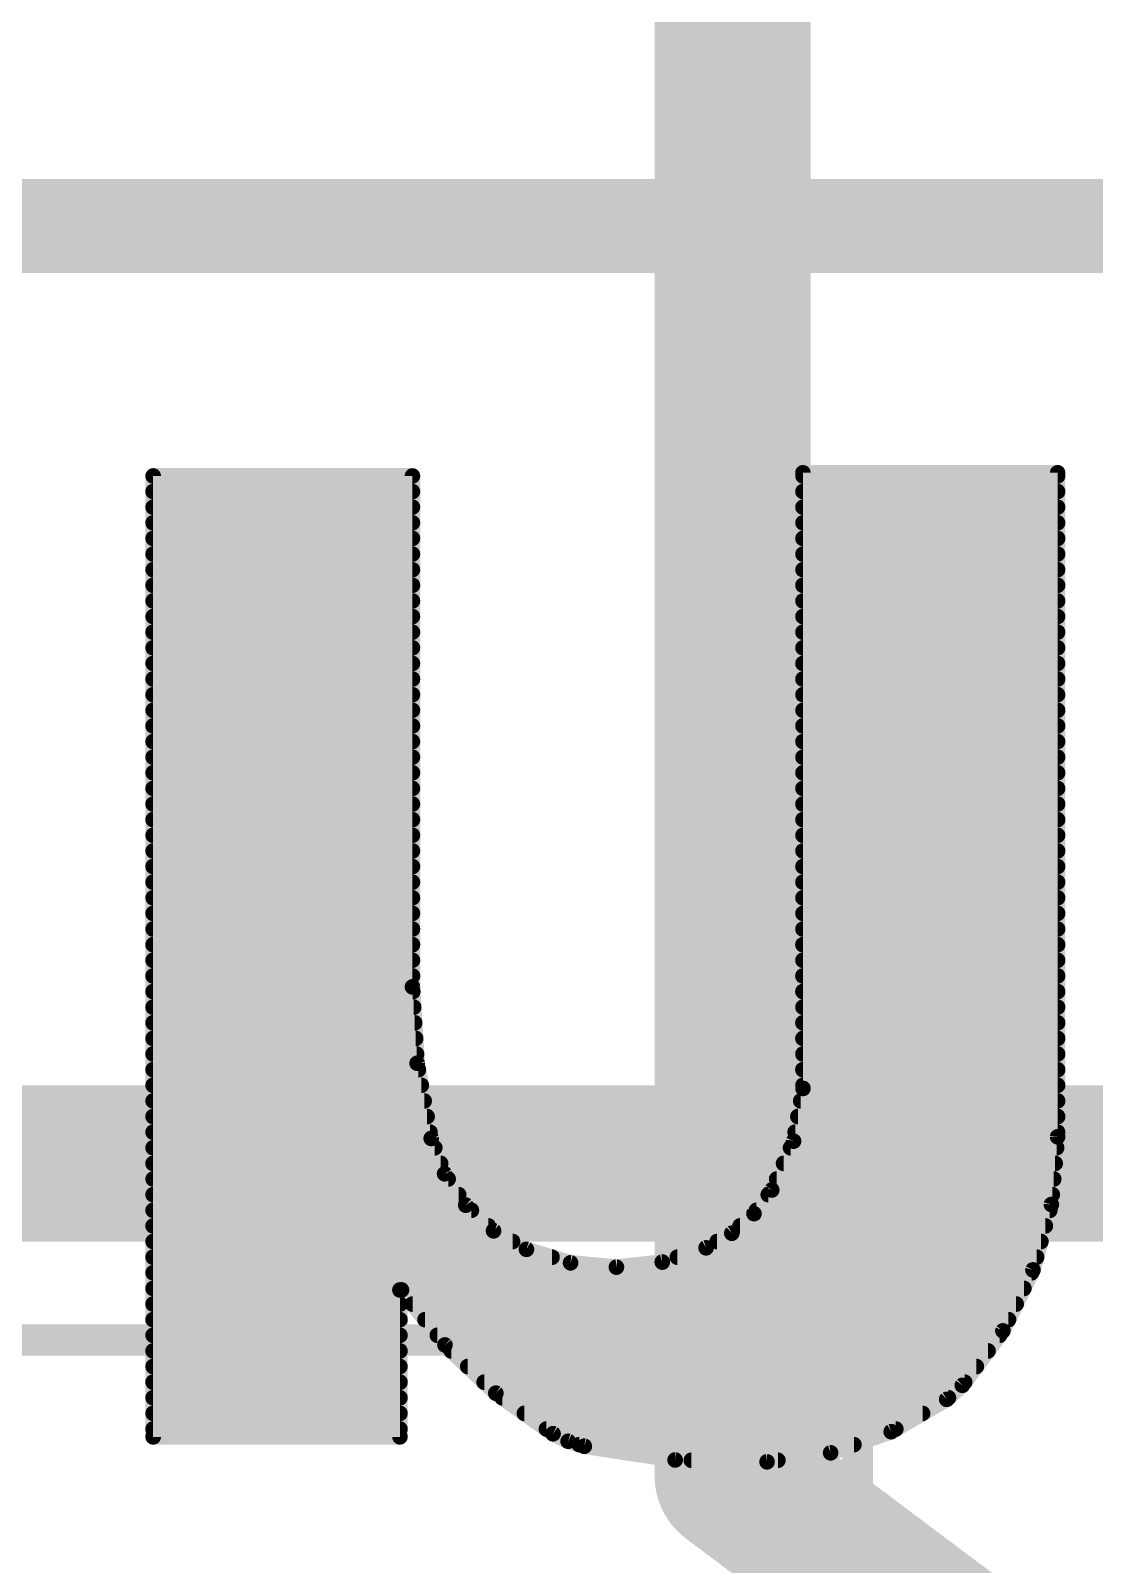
# Model space of a CAD drawing. Extents: x -29 to 78, y -15 to 21.
# Drawn here: x 9.019 to 10.748, y 6.968 to 9.461 of the extents above; entities that cross this region are included whole.
import ezdxf

# ---------------------------------------------------------------- set-up
doc = ezdxf.new("R2010")
doc.units = 0
for name, color, linetype in [('1', 12, 'CONTINUOUS'), ('16', 132, 'CONTINUOUS'), ('22', 53, 'CONTINUOUS'), ('39', 12, 'CONTINUOUS')]:
    doc.layers.add(name, color=color, linetype=linetype)

msp = doc.modelspace()

# ---------------------------------------------------------------- linework, layer by layer
at = {"layer": '1'}
for points, const_width in [([(12.446, 9.144), (7.874, 9.144)], 0.1524), ([(13.97, 7.62), (0, 7.62)], 0.254)]:
    msp.add_lwpolyline(points, dxfattribs=dict(at, const_width=const_width))
at = {"layer": '16'}
for points, const_width in [([(10.16, 9.906), (10.16, 7.112)], 0.254), ([(12.446, 9.144), (7.874, 9.144)], 0.1524), ([(13.97, 7.62), (0, 7.62)], 0.254), ([(10.16, 7.112), (11.176, 6.35)], 0.254)]:
    msp.add_lwpolyline(points, dxfattribs=dict(at, const_width=const_width))
at = {"layer": '16', "const_width": 0.127}
for points in [[(10.1981, 7.1628, 1), (10.1219, 7.0612)], [(10.0965, 7.112, 1), (10.2235, 7.112)]]:
    msp.add_lwpolyline(points, format="xyb", dxfattribs=at)
at = {"layer": '22', "const_width": 0.0127}
for points in [[(10.2743, 8.7491, 1), (10.2743, 8.7364)], [(10.2806, 8.7427, 1), (10.268, 8.7427)], [(10.6946, 8.7427, 1), (10.682, 8.7427)], [(10.6883, 8.7364, 1), (10.6883, 8.7491)], [(9.2241, 8.7376, 1), (9.2114, 8.7376)], [(9.2177, 8.7439, 1), (9.2177, 8.7313)], [(9.6456, 8.7376, 1), (9.633, 8.7376)], [(9.6393, 8.7313, 1), (9.6393, 8.7439)], [(10.2743, 8.7439, 1), (10.2743, 8.7313)], [(10.6883, 8.7313, 1), (10.6883, 8.7439)], [(9.2177, 8.7186, 1), (9.2177, 8.7059)], [(9.6393, 8.7059, 1), (9.6393, 8.7186)], [(10.2743, 8.7186, 1), (10.2743, 8.7059)], [(10.6883, 8.7059, 1), (10.6883, 8.7186)], [(9.2177, 8.6931, 1), (9.2177, 8.6805)], [(9.6393, 8.6805, 1), (9.6393, 8.6931)], [(10.2743, 8.6931, 1), (10.2743, 8.6805)], [(10.6883, 8.6805, 1), (10.6883, 8.6931)], [(9.2177, 8.6677, 1), (9.2177, 8.6551)], [(9.6393, 8.6551, 1), (9.6393, 8.6677)], [(10.2743, 8.6677, 1), (10.2743, 8.6551)], [(10.6883, 8.6551, 1), (10.6883, 8.6677)], [(9.2177, 8.6424, 1), (9.2177, 8.6297)], [(9.6393, 8.6297, 1), (9.6393, 8.6424)], [(10.2743, 8.6424, 1), (10.2743, 8.6297)], [(10.6883, 8.6297, 1), (10.6883, 8.6424)], [(9.2177, 8.6169, 1), (9.2177, 8.6043)], [(9.6393, 8.6043, 1), (9.6393, 8.6169)], [(10.2743, 8.6169, 1), (10.2743, 8.6043)], [(10.6883, 8.6043, 1), (10.6883, 8.6169)], [(9.2177, 8.5915, 1), (9.2177, 8.5789)], [(9.6393, 8.5789, 1), (9.6393, 8.5915)], [(10.2743, 8.5915, 1), (10.2743, 8.5789)], [(10.6883, 8.5789, 1), (10.6883, 8.5915)], [(9.2177, 8.5662, 1), (9.2177, 8.5535)], [(9.6393, 8.5535, 1), (9.6393, 8.5662)], [(10.2743, 8.5662, 1), (10.2743, 8.5535)], [(10.6883, 8.5535, 1), (10.6883, 8.5662)], [(9.2177, 8.5407, 1), (9.2177, 8.5281)], [(9.6393, 8.5281, 1), (9.6393, 8.5407)], [(10.2743, 8.5407, 1), (10.2743, 8.5281)], [(10.6883, 8.5281, 1), (10.6883, 8.5407)], [(9.2177, 8.5153, 1), (9.2177, 8.5027)], [(9.6393, 8.5027, 1), (9.6393, 8.5153)], [(10.2743, 8.5153, 1), (10.2743, 8.5027)], [(10.6883, 8.5027, 1), (10.6883, 8.5153)], [(9.2177, 8.49, 1), (9.2177, 8.4773)], [(9.6393, 8.4773, 1), (9.6393, 8.49)], [(10.2743, 8.49, 1), (10.2743, 8.4773)], [(10.6883, 8.4773, 1), (10.6883, 8.49)], [(9.2177, 8.4645, 1), (9.2177, 8.4519)], [(9.6393, 8.4519, 1), (9.6393, 8.4645)], [(10.2743, 8.4645, 1), (10.2743, 8.4519)], [(10.6883, 8.4519, 1), (10.6883, 8.4645)], [(9.2177, 8.4391, 1), (9.2177, 8.4265)], [(9.6393, 8.4265, 1), (9.6393, 8.4391)], [(10.2743, 8.4391, 1), (10.2743, 8.4265)], [(10.6883, 8.4265, 1), (10.6883, 8.4391)], [(9.2177, 8.4138, 1), (9.2177, 8.4011)], [(9.6393, 8.4011, 1), (9.6393, 8.4138)], [(10.2743, 8.4138, 1), (10.2743, 8.4011)], [(10.6883, 8.4011, 1), (10.6883, 8.4138)], [(9.2177, 8.3883, 1), (9.2177, 8.3757)], [(9.6393, 8.3757, 1), (9.6393, 8.3883)], [(10.2743, 8.3883, 1), (10.2743, 8.3757)], [(10.6883, 8.3757, 1), (10.6883, 8.3883)], [(9.2177, 8.3629, 1), (9.2177, 8.3503)], [(9.6393, 8.3503, 1), (9.6393, 8.3629)], [(10.2743, 8.3629, 1), (10.2743, 8.3503)], [(10.6883, 8.3503, 1), (10.6883, 8.3629)], [(9.2177, 8.3376, 1), (9.2177, 8.3249)], [(9.6393, 8.3249, 1), (9.6393, 8.3376)], [(10.2743, 8.3376, 1), (10.2743, 8.3249)], [(10.6883, 8.3249, 1), (10.6883, 8.3376)], [(9.2177, 8.3121, 1), (9.2177, 8.2995)], [(9.6393, 8.2995, 1), (9.6393, 8.3121)], [(10.2743, 8.3121, 1), (10.2743, 8.2995)], [(10.6883, 8.2995, 1), (10.6883, 8.3121)], [(9.2177, 8.2867, 1), (9.2177, 8.2741)], [(9.6393, 8.2741, 1), (9.6393, 8.2867)], [(10.2743, 8.2867, 1), (10.2743, 8.2741)], [(10.6883, 8.2741, 1), (10.6883, 8.2867)], [(9.2177, 8.2614, 1), (9.2177, 8.2487)], [(9.6393, 8.2487, 1), (9.6393, 8.2614)], [(10.2743, 8.2614, 1), (10.2743, 8.2487)], [(10.6883, 8.2487, 1), (10.6883, 8.2614)], [(9.2177, 8.2359, 1), (9.2177, 8.2233)], [(9.6393, 8.2233, 1), (9.6393, 8.2359)], [(10.2743, 8.2359, 1), (10.2743, 8.2233)], [(10.6883, 8.2233, 1), (10.6883, 8.2359)], [(9.2177, 8.2105, 1), (9.2177, 8.1979)], [(9.6393, 8.1979, 1), (9.6393, 8.2105)], [(10.2743, 8.2105, 1), (10.2743, 8.1979)], [(10.6883, 8.1979, 1), (10.6883, 8.2105)], [(9.2177, 8.1852, 1), (9.2177, 8.1725)], [(9.6393, 8.1725, 1), (9.6393, 8.1852)], [(10.2743, 8.1852, 1), (10.2743, 8.1725)], [(10.6883, 8.1725, 1), (10.6883, 8.1852)], [(9.2177, 8.1597, 1), (9.2177, 8.1471)], [(9.6393, 8.1471, 1), (9.6393, 8.1597)], [(10.2743, 8.1597, 1), (10.2743, 8.1471)], [(10.6883, 8.1471, 1), (10.6883, 8.1597)], [(9.2177, 8.1343, 1), (9.2177, 8.1217)], [(9.6393, 8.1217, 1), (9.6393, 8.1343)], [(10.2743, 8.1343, 1), (10.2743, 8.1217)], [(10.6883, 8.1217, 1), (10.6883, 8.1343)], [(9.2177, 8.109, 1), (9.2177, 8.0963)], [(9.6393, 8.0963, 1), (9.6393, 8.109)], [(10.2743, 8.109, 1), (10.2743, 8.0963)], [(10.6883, 8.0963, 1), (10.6883, 8.109)], [(9.2177, 8.0836, 1), (9.2177, 8.0709)], [(9.6393, 8.0709, 1), (9.6393, 8.0836)], [(10.2743, 8.0836, 1), (10.2743, 8.0709)], [(10.6883, 8.0709, 1), (10.6883, 8.0836)], [(9.2177, 8.0581, 1), (9.2177, 8.0455)], [(9.6393, 8.0455, 1), (9.6393, 8.0581)], [(10.2743, 8.0581, 1), (10.2743, 8.0455)], [(10.6883, 8.0455, 1), (10.6883, 8.0581)], [(9.2177, 8.0328, 1), (9.2177, 8.0201)], [(9.6393, 8.0201, 1), (9.6393, 8.0328)], [(10.2743, 8.0328, 1), (10.2743, 8.0201)], [(10.6883, 8.0201, 1), (10.6883, 8.0328)], [(9.2177, 8.0074, 1), (9.2177, 7.9947)], [(9.6393, 7.9947, 1), (9.6393, 8.0074)], [(10.2743, 8.0074, 1), (10.2743, 7.9947)], [(10.6883, 7.9947, 1), (10.6883, 8.0074)], [(9.2177, 7.982, 1), (9.2177, 7.9692)], [(9.6393, 7.9692, 1), (9.6393, 7.982)], [(10.2743, 7.982, 1), (10.2743, 7.9692)], [(10.6883, 7.9692, 1), (10.6883, 7.982)], [(9.2177, 7.9566, 1), (9.2177, 7.9439)], [(9.6393, 7.9439, 1), (9.6393, 7.9566)], [(10.2743, 7.9566, 1), (10.2743, 7.9439)], [(10.6883, 7.9439, 1), (10.6883, 7.9566)], [(9.2177, 7.9312, 1), (9.2177, 7.9184)], [(9.6393, 7.9184, 1), (9.6393, 7.9312)], [(10.2743, 7.9312, 1), (10.2743, 7.9184)], [(10.6883, 7.9184, 1), (10.6883, 7.9312)], [(9.2177, 7.9058, 1), (9.2177, 7.893)], [(9.6456, 7.9074, 1), (9.633, 7.9066)], [(9.633, 7.907, 1), (9.6456, 7.907)], [(9.6398, 7.893, 1), (9.6398, 7.9058)], [(10.2743, 7.9058, 1), (10.2743, 7.893)], [(10.6883, 7.893, 1), (10.6883, 7.9058)], [(9.2177, 7.8804, 1), (9.2177, 7.8677)], [(9.6413, 7.8677, 1), (9.6413, 7.8804)], [(10.2743, 7.8804, 1), (10.2743, 7.8677)], [(10.6883, 7.8677, 1), (10.6883, 7.8804)], [(9.2177, 7.855, 1), (9.2177, 7.8422)], [(9.6429, 7.8422, 1), (9.6429, 7.855)], [(10.2743, 7.855, 1), (10.2743, 7.8422)], [(10.6883, 7.8422, 1), (10.6883, 7.855)], [(9.2177, 7.8296, 1), (9.2177, 7.8168)], [(9.6445, 7.8168, 1), (9.6445, 7.8296)], [(10.2743, 7.8296, 1), (10.2743, 7.8168)], [(10.6883, 7.8168, 1), (10.6883, 7.8296)], [(9.2177, 7.8042, 1), (9.2177, 7.7915)], [(9.646, 7.7915, 1), (9.646, 7.8042)], [(10.2743, 7.8042, 1), (10.2743, 7.7915)], [(10.6883, 7.7915, 1), (10.6883, 7.8042)], [(9.2177, 7.7788, 1), (9.2177, 7.766)], [(9.6532, 7.784, 1), (9.6407, 7.7817)], [(9.6406, 7.7825, 1), (9.6533, 7.7833)], [(9.6489, 7.766, 1), (9.6489, 7.7788)], [(10.2743, 7.7788, 1), (10.2743, 7.766)], [(10.6883, 7.766, 1), (10.6883, 7.7788)], [(9.2177, 7.7534, 1), (9.2177, 7.7407)], [(9.6537, 7.7407, 1), (9.6537, 7.7534)], [(10.2743, 7.7534, 1), (10.2743, 7.7407)], [(10.2806, 7.7408, 1), (10.268, 7.743)], [(10.6883, 7.7407, 1), (10.6883, 7.7534)], [(9.2177, 7.728, 1), (9.2177, 7.7153)], [(9.6584, 7.7153, 1), (9.6584, 7.728)], [(10.2707, 7.728, 1), (10.2707, 7.7153)], [(10.268, 7.7419, 1), (10.2806, 7.7419)], [(10.6883, 7.7153, 1), (10.6883, 7.728)], [(9.2177, 7.7026, 1), (9.2177, 7.6898)], [(9.6631, 7.6898, 1), (9.6631, 7.7026)], [(10.2661, 7.7026, 1), (10.2661, 7.6898)], [(10.6883, 7.6898, 1), (10.6883, 7.7026)], [(9.2177, 7.6772, 1), (9.2177, 7.6645)], [(9.6679, 7.6645, 1), (9.6679, 7.6772)], [(10.2616, 7.6772, 1), (10.2616, 7.6645)], [(10.6883, 7.6645, 1), (10.6883, 7.6772)], [(9.2177, 7.6518, 1), (9.2177, 7.6391)], [(9.6757, 7.6629, 1), (9.6639, 7.6583)], [(9.6636, 7.6594, 1), (9.676, 7.6618)], [(9.6756, 7.6391, 1), (9.6756, 7.6518)], [(10.2541, 7.6518, 1), (10.2541, 7.6391)], [(10.2527, 7.6574, 1), (10.2652, 7.6551)], [(10.2648, 7.6537, 1), (10.2532, 7.6588)], [(10.6946, 7.6626, 1), (10.682, 7.6638)], [(10.682, 7.6632, 1), (10.6946, 7.6632)], [(10.6867, 7.6391, 1), (10.6867, 7.6518)], [(9.2177, 7.6264, 1), (9.2177, 7.6136)], [(9.6852, 7.6136, 1), (9.6852, 7.6264)], [(10.2428, 7.6264, 1), (10.2428, 7.6136)], [(10.6843, 7.6136, 1), (10.6843, 7.6264)], [(9.2177, 7.601, 1), (9.2177, 7.5883)], [(9.6969, 7.6067, 1), (9.6863, 7.5996)], [(9.6857, 7.6009, 1), (9.6975, 7.6054)], [(9.6974, 7.5883, 1), (9.6974, 7.601)], [(10.2315, 7.601, 1), (10.2315, 7.5883)], [(10.682, 7.5883, 1), (10.682, 7.601)], [(9.2177, 7.5756, 1), (9.2177, 7.5629)], [(9.7145, 7.5629, 1), (9.7145, 7.5756)], [(10.2178, 7.5756, 1), (10.2178, 7.5629)], [(10.2177, 7.5794, 1), (10.2293, 7.5742)], [(10.2286, 7.573, 1), (10.2184, 7.5806)], [(10.6797, 7.5629, 1), (10.6797, 7.5756)], [(9.2177, 7.5502, 1), (9.2177, 7.5374)], [(9.7303, 7.5569, 1), (9.7217, 7.5475)], [(9.7207, 7.5486, 1), (9.7313, 7.5557)], [(9.7351, 7.5374, 1), (9.7351, 7.5502)], [(10.1987, 7.5502, 1), (10.1987, 7.5374)], [(10.6719, 7.5538, 1), (10.6845, 7.5526)], [(10.6843, 7.5515, 1), (10.6721, 7.5549)], [(10.6755, 7.5374, 1), (10.6755, 7.5502)], [(9.2177, 7.5248, 1), (9.2177, 7.5121)], [(9.7626, 7.5121, 1), (9.7626, 7.5248)], [(10.172, 7.5248, 1), (10.172, 7.5121)], [(10.1896, 7.5422, 1), (10.1997, 7.5345)], [(10.1988, 7.5336, 1), (10.1904, 7.5431)], [(10.6684, 7.5121, 1), (10.6684, 7.5248)], [(9.2177, 7.4994, 1), (9.2177, 7.4867)], [(9.7743, 7.516, 1), (9.768, 7.505)], [(9.7669, 7.5058, 1), (9.7755, 7.5152)], [(9.8022, 7.4867, 1), (9.8022, 7.4994)], [(10.1347, 7.4994, 1), (10.1347, 7.4867)], [(10.1544, 7.5113, 1), (10.1628, 7.5018)], [(10.1617, 7.5011, 1), (10.1554, 7.5121)], [(10.6612, 7.4867, 1), (10.6612, 7.4994)], [(9.2177, 7.474, 1), (9.2177, 7.4612)], [(9.8266, 7.4864, 1), (9.8228, 7.4742)], [(9.8216, 7.4748, 1), (9.8278, 7.4858)], [(9.8662, 7.4612, 1), (9.8662, 7.474)], [(10.07, 7.474, 1), (10.07, 7.4612)], [(10.1137, 7.4883, 1), (10.1199, 7.4773)], [(10.1188, 7.4768, 1), (10.1148, 7.4888)], [(10.6541, 7.4612, 1), (10.6541, 7.474)], [(9.2177, 7.4486, 1), (9.2177, 7.4359)], [(9.897, 7.4647, 1), (9.8958, 7.4521)], [(9.8945, 7.4523, 1), (9.8982, 7.4645)], [(9.9703, 7.4577, 1), (9.9717, 7.4451)], [(9.9704, 7.4451, 1), (9.9716, 7.4577)], [(10.0435, 7.4657, 1), (10.0475, 7.4536)], [(10.0462, 7.4533, 1), (10.0448, 7.466)], [(10.6421, 7.4486, 1), (10.6544, 7.4452)], [(10.6539, 7.4441, 1), (10.6425, 7.4497)], [(10.6459, 7.4359, 1), (10.6459, 7.4486)], [(9.2177, 7.4232, 1), (9.2177, 7.4104)], [(9.619, 7.4207, 1), (9.619, 7.408)], [(9.6253, 7.4143, 1), (9.6127, 7.4143)], [(9.6265, 7.4182, 1), (9.6165, 7.4104)], [(9.6215, 7.408, 1), (9.6215, 7.4207)], [(10.6334, 7.4104, 1), (10.6334, 7.4232)], [(9.2177, 7.3978, 1), (9.2177, 7.385)], [(9.619, 7.385, 1), (9.619, 7.3978)], [(9.6396, 7.3978, 1), (9.6396, 7.385)], [(10.6209, 7.385, 1), (10.6209, 7.3978)], [(9.2177, 7.3724, 1), (9.2177, 7.3597)], [(9.619, 7.3597, 1), (9.619, 7.3724)], [(9.6597, 7.3724, 1), (9.6597, 7.3597)], [(10.5937, 7.3506, 1), (10.6051, 7.345)], [(10.6045, 7.344, 1), (10.5943, 7.3516)], [(10.6084, 7.3597, 1), (10.6084, 7.3724)], [(9.2177, 7.347, 1), (9.2177, 7.3342)], [(9.619, 7.3342, 1), (9.619, 7.347)], [(9.6798, 7.347, 1), (9.6798, 7.3342)], [(9.6966, 7.3295, 1), (9.6878, 7.3203)], [(9.6872, 7.321, 1), (9.6972, 7.3289)], [(10.594, 7.3342, 1), (10.594, 7.347)], [(9.2177, 7.3216, 1), (9.2177, 7.3088)], [(9.619, 7.3088, 1), (9.619, 7.3216)], [(9.7025, 7.3216, 1), (9.7025, 7.3088)], [(10.5751, 7.3088, 1), (10.5751, 7.3216)], [(9.2177, 7.2962, 1), (9.2177, 7.2835)], [(9.619, 7.2835, 1), (9.619, 7.2962)], [(9.7292, 7.2962, 1), (9.7292, 7.2835)], [(10.5562, 7.2835, 1), (10.5562, 7.2962)], [(9.2177, 7.2708, 1), (9.2177, 7.258)], [(9.619, 7.258, 1), (9.619, 7.2708)], [(9.756, 7.2708, 1), (9.756, 7.258)], [(9.7786, 7.2517, 1), (9.7712, 7.2413)], [(9.7705, 7.2419, 1), (9.7793, 7.2511)], [(10.5283, 7.2631, 1), (10.5385, 7.2555)], [(10.5376, 7.2546, 1), (10.5292, 7.264)], [(10.5372, 7.258, 1), (10.5372, 7.2708)], [(9.2177, 7.2454, 1), (9.2177, 7.2327)], [(9.619, 7.2327, 1), (9.619, 7.2454)], [(9.7855, 7.2454, 1), (9.7855, 7.2327)], [(10.5038, 7.2412, 1), (10.5122, 7.2318)], [(10.5112, 7.231, 1), (10.5048, 7.242)], [(10.5108, 7.2327, 1), (10.5108, 7.2454)], [(9.2177, 7.22, 1), (9.2177, 7.2073)], [(9.619, 7.2073, 1), (9.619, 7.22)], [(9.8213, 7.22, 1), (9.8213, 7.2073)], [(10.4687, 7.2073, 1), (10.4687, 7.22)], [(9.2177, 7.1946, 1), (9.2177, 7.1818)], [(9.2177, 7.1819, 1), (9.2177, 7.1692)], [(9.2114, 7.1755, 1), (9.2241, 7.1755)], [(9.6127, 7.1755, 1), (9.6253, 7.1755)], [(9.619, 7.1818, 1), (9.619, 7.1946)], [(9.619, 7.1692, 1), (9.619, 7.1819)], [(9.8572, 7.1946, 1), (9.8572, 7.1818)], [(9.8707, 7.1863, 1), (9.8651, 7.1749)], [(9.8642, 7.1754, 1), (9.8716, 7.1858)], [(9.8943, 7.1744, 1), (9.8906, 7.1623)], [(9.8896, 7.1627, 1), (9.8953, 7.174)], [(10.4146, 7.1894, 1), (10.421, 7.1784)], [(10.4199, 7.1779, 1), (10.4157, 7.1899)], [(10.4252, 7.1818, 1), (10.4252, 7.1946)], [(9.9106, 7.1692, 1), (9.9106, 7.1565)], [(9.9197, 7.1666, 1), (9.9177, 7.154)], [(9.9168, 7.1542, 1), (9.9206, 7.1664)], [(10.3172, 7.1556, 1), (10.3213, 7.1436)], [(10.3201, 7.1433, 1), (10.3183, 7.1559)], [(10.3571, 7.1565, 1), (10.3571, 7.1692)], [(10.0666, 7.1443, 1), (10.0663, 7.1316)], [(10.0655, 7.1317, 1), (10.0674, 7.1442)], [(10.0928, 7.1438, 1), (10.0928, 7.1311)], [(10.215, 7.1412, 1), (10.2168, 7.1286)], [(10.2158, 7.1286, 1), (10.216, 7.1412)], [(10.2335, 7.1311, 1), (10.2335, 7.1438)]]:
    msp.add_lwpolyline(points, format="xyb", dxfattribs=at)
at = {"layer": '22', "const_width": 0.0254}
for points in [[(10.2743, 7.7419), (10.2743, 8.7427)], [(10.2743, 8.7427), (10.6883, 8.7427)], [(10.6883, 8.7427), (10.6883, 7.6632)], [(9.2177, 7.1755), (9.2177, 8.7376)], [(9.2177, 8.7376), (9.6393, 8.7376)], [(9.6393, 8.7376), (9.6393, 7.907)], [(10.2743, 8.7376), (10.6883, 8.7376)], [(9.2177, 8.7122), (9.6393, 8.7122)], [(10.2743, 8.7122), (10.6883, 8.7122)], [(9.2177, 8.6868), (9.6393, 8.6868)], [(10.2743, 8.6868), (10.6883, 8.6868)], [(9.2177, 8.6614), (9.6393, 8.6614)], [(10.2743, 8.6614), (10.6883, 8.6614)], [(9.2177, 8.636), (9.6393, 8.636)], [(10.2743, 8.636), (10.6883, 8.636)], [(9.2177, 8.6106), (9.6393, 8.6106)], [(10.2743, 8.6106), (10.6883, 8.6106)], [(9.2177, 8.5852), (9.6393, 8.5852)], [(10.2743, 8.5852), (10.6883, 8.5852)], [(9.2177, 8.5598), (9.6393, 8.5598)], [(10.2743, 8.5598), (10.6883, 8.5598)], [(9.2177, 8.5344), (9.6393, 8.5344)], [(10.2743, 8.5344), (10.6883, 8.5344)], [(9.2177, 8.509), (9.6393, 8.509)], [(10.2743, 8.509), (10.6883, 8.509)], [(9.2177, 8.4836), (9.6393, 8.4836)], [(10.2743, 8.4836), (10.6883, 8.4836)], [(9.2177, 8.4582), (9.6393, 8.4582)], [(10.2743, 8.4582), (10.6883, 8.4582)], [(9.2177, 8.4328), (9.6393, 8.4328)], [(10.2743, 8.4328), (10.6883, 8.4328)], [(9.2177, 8.4074), (9.6393, 8.4074)], [(10.2743, 8.4074), (10.6883, 8.4074)], [(9.2177, 8.382), (9.6393, 8.382)], [(10.2743, 8.382), (10.6883, 8.382)], [(9.2177, 8.3566), (9.6393, 8.3566)], [(10.2743, 8.3566), (10.6883, 8.3566)], [(9.2177, 8.3312), (9.6393, 8.3312)], [(10.2743, 8.3312), (10.6883, 8.3312)], [(9.2177, 8.3058), (9.6393, 8.3058)], [(10.2743, 8.3058), (10.6883, 8.3058)], [(9.2177, 8.2804), (9.6393, 8.2804)], [(10.2743, 8.2804), (10.6883, 8.2804)], [(9.2177, 8.255), (9.6393, 8.255)], [(10.2743, 8.255), (10.6883, 8.255)], [(9.2177, 8.2296), (9.6393, 8.2296)], [(10.2743, 8.2296), (10.6883, 8.2296)], [(9.2177, 8.2042), (9.6393, 8.2042)], [(10.2743, 8.2042), (10.6883, 8.2042)], [(9.2177, 8.1788), (9.6393, 8.1788)], [(10.2743, 8.1788), (10.6883, 8.1788)], [(9.2177, 8.1534), (9.6393, 8.1534)], [(10.2743, 8.1534), (10.6883, 8.1534)], [(9.2177, 8.128), (9.6393, 8.128)], [(10.2743, 8.128), (10.6883, 8.128)], [(9.2177, 8.1026), (9.6393, 8.1026)], [(10.2743, 8.1026), (10.6883, 8.1026)], [(9.2177, 8.0772), (9.6393, 8.0772)], [(10.2743, 8.0772), (10.6883, 8.0772)], [(9.2177, 8.0518), (9.6393, 8.0518)], [(10.2743, 8.0518), (10.6883, 8.0518)], [(9.2177, 8.0264), (9.6393, 8.0264)], [(10.2743, 8.0264), (10.6883, 8.0264)], [(9.2177, 8.001), (9.6393, 8.001)], [(10.2743, 8.001), (10.6883, 8.001)], [(9.2177, 7.9756), (9.6393, 7.9756)], [(10.2743, 7.9756), (10.6883, 7.9756)], [(9.2177, 7.9502), (9.6393, 7.9502)], [(10.2743, 7.9502), (10.6883, 7.9502)], [(9.2177, 7.9248), (9.6393, 7.9248)], [(10.2743, 7.9248), (10.6883, 7.9248)], [(9.2177, 7.8994), (9.6398, 7.8994)], [(9.6393, 7.907), (9.647, 7.7829)], [(10.2743, 7.8994), (10.6883, 7.8994)], [(9.2177, 7.874), (9.6413, 7.874)], [(10.2743, 7.874), (10.6883, 7.874)], [(9.2177, 7.8486), (9.6429, 7.8486)], [(10.2743, 7.8486), (10.6883, 7.8486)], [(9.2177, 7.8232), (9.6445, 7.8232)], [(10.2743, 7.8232), (10.6883, 7.8232)], [(9.2177, 7.7978), (9.646, 7.7978)], [(10.2743, 7.7978), (10.6883, 7.7978)], [(9.2177, 7.7724), (9.6489, 7.7724)], [(9.647, 7.7829), (9.6698, 7.6606)], [(10.2743, 7.7724), (10.6883, 7.7724)], [(9.2177, 7.747), (9.6537, 7.747)], [(10.259, 7.6562), (10.2743, 7.7419)], [(10.2743, 7.747), (10.6883, 7.747)], [(9.2177, 7.7216), (9.6584, 7.7216)], [(10.2707, 7.7216), (10.6883, 7.7216)], [(9.2177, 7.6962), (9.6631, 7.6962)], [(10.2661, 7.6962), (10.6883, 7.6962)], [(9.2177, 7.6708), (9.6679, 7.6708)], [(10.2616, 7.6708), (10.6883, 7.6708)], [(9.2177, 7.6454), (9.6756, 7.6454)], [(9.6698, 7.6606), (9.6916, 7.6031)], [(10.2235, 7.5768), (10.259, 7.6562)], [(10.2541, 7.6454), (10.6867, 7.6454)], [(10.6883, 7.6632), (10.6782, 7.5532)], [(9.2177, 7.62), (9.6852, 7.62)], [(10.2428, 7.62), (10.6843, 7.62)], [(9.2177, 7.5946), (9.6974, 7.5946)], [(9.6916, 7.6031), (9.726, 7.5522)], [(10.2315, 7.5946), (10.682, 7.5946)], [(9.2177, 7.5692), (9.7145, 7.5692)], [(10.1946, 7.5384), (10.2235, 7.5768)], [(10.2178, 7.5692), (10.6797, 7.5692)], [(9.2177, 7.5438), (9.7351, 7.5438)], [(9.726, 7.5522), (9.7712, 7.5105)], [(10.1987, 7.5438), (10.6755, 7.5438)], [(10.6782, 7.5532), (10.6482, 7.4469)], [(9.2177, 7.5184), (9.7626, 7.5184)], [(10.1586, 7.5066), (10.1946, 7.5384)], [(10.172, 7.5184), (10.6684, 7.5184)], [(9.2177, 7.493), (9.8022, 7.493)], [(9.7712, 7.5105), (9.8247, 7.4803)], [(10.1168, 7.4828), (10.1586, 7.5066)], [(10.1347, 7.493), (10.6612, 7.493)], [(9.2177, 7.4676), (9.8662, 7.4676)], [(9.8247, 7.4803), (9.8964, 7.4584)], [(10.0455, 7.4597), (10.1168, 7.4828)], [(10.07, 7.4676), (10.6541, 7.4676)], [(9.2177, 7.4422), (10.6459, 7.4422)], [(9.8964, 7.4584), (9.971, 7.4514)], [(9.971, 7.4514), (10.0455, 7.4597)], [(10.6482, 7.4469), (10.5994, 7.3478)], [(9.2177, 7.4168), (10.6334, 7.4168)], [(9.6215, 7.4143), (9.619, 7.4143)], [(9.619, 7.4143), (9.619, 7.1755)], [(9.6922, 7.3249), (9.6215, 7.4143)], [(9.2177, 7.3914), (9.619, 7.3914)], [(9.6396, 7.3914), (10.6209, 7.3914)], [(9.2177, 7.366), (9.619, 7.366)], [(9.6597, 7.366), (10.6084, 7.366)], [(10.5994, 7.3478), (10.5334, 7.2593)], [(9.2177, 7.3406), (9.619, 7.3406)], [(9.6798, 7.3406), (10.594, 7.3406)], [(9.7749, 7.2465), (9.6922, 7.3249)], [(9.2177, 7.3152), (9.619, 7.3152)], [(9.7025, 7.3152), (10.5751, 7.3152)], [(9.2177, 7.2898), (9.619, 7.2898)], [(9.7292, 7.2898), (10.5562, 7.2898)], [(9.2177, 7.2644), (9.619, 7.2644)], [(9.756, 7.2644), (10.5372, 7.2644)], [(9.8679, 7.1806), (9.7749, 7.2465)], [(10.5334, 7.2593), (10.508, 7.2365)], [(9.2177, 7.239), (9.619, 7.239)], [(9.7855, 7.239), (10.5108, 7.239)], [(10.508, 7.2365), (10.4178, 7.1839)], [(9.2177, 7.2136), (9.619, 7.2136)], [(9.8213, 7.2136), (10.4687, 7.2136)], [(9.2177, 7.1882), (9.619, 7.1882)], [(9.619, 7.1755), (9.2177, 7.1755)], [(9.8572, 7.1882), (10.4252, 7.1882)], [(9.8925, 7.1683), (9.8679, 7.1806)], [(9.9187, 7.1603), (9.8925, 7.1683)], [(10.4178, 7.1839), (10.3192, 7.1496)], [(9.9106, 7.1628), (10.3571, 7.1628)], [(10.0665, 7.1379), (9.9187, 7.1603)], [(10.3192, 7.1496), (10.2159, 7.1349)], [(10.2159, 7.1349), (10.0665, 7.1379)], [(10.0928, 7.1374), (10.2335, 7.1374)]]:
    msp.add_lwpolyline(points, dxfattribs=at)
at = {"layer": '39', "const_width": 0.0508}
for points in [[(7.417, 7.333), (10.363, 7.333)], [(10.363, 7.333), (10.363, 5.367)]]:
    msp.add_lwpolyline(points, dxfattribs=at)
at = {"layer": '39', "const_width": 0.0254}
for points in [[(10.3757, 7.333, 1), (10.3503, 7.333)], [(10.363, 7.3203, 1), (10.363, 7.3457)]]:
    msp.add_lwpolyline(points, format="xyb", dxfattribs=at)

doc.saveas('drawing.dxf')
